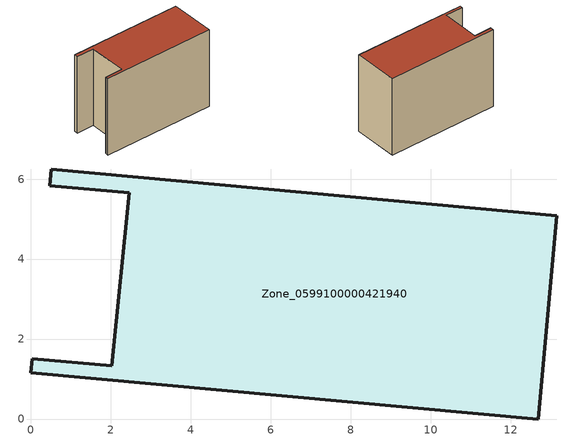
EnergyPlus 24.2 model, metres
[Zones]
Zone_0599100000421940
 floor ground (C_G): 2.46,5.66 0.47,5.83 0.5,6.25 13.15,5.08 12.69,0 0,1.16 0.03,1.51 2.02,1.33 z0
 wall outside (C_F): 13.15,5.08 0.5,6.25 0.47,5.83 2.46,5.66 2.02,1.33 0.03,1.51 0,1.16 12.69,0 13.15,5.08 z0:9.09
 roof outside (C_R): 12.69,0 13.15,5.08 0.5,6.25 0.47,5.83 2.46,5.66 2.02,1.33 0.03,1.51 0,1.16 z9.09
[BUILDING]
Pand.0599100000421940: North Axis=0; Terrain=City; Loads Convergence Tolerance Value=0.04; Temperature Convergence Tolerance Value=0.4; Solar Distribution=FullExterior; Maximum Number of Warmup Days=25; Minimum Number of Warmup Days=1
[Site:Location]
Rotterdam.The.Hague.AP_ZH_NLD Design_Conditions: Latitude=51.96; Longitude=4.45; Time Zone=1; Elevation=-4.5
[SITE:GROUNDTEMPERATURE:BUILDINGSURFACE]
18, 18, 18, 18, 18, 18, 18, 18, 18, 18, 18, 18
[MATERIAL] Thermal Absorptance=0.9; Solar Absorptance=0.7; Visible Absorptance=0.7
Name | Roughness | Thickness | Conductivity | Density | Specific Heat
G.TI.1992-2005 | MediumSmooth | 0.15 | 0.06 | 540 | 1210
F.TI.1992-2005 | Rough | 0.3 | 0.12 | 1920 | 840
R.TI.1992-2005 | MediumRough | 0.2 | 0.08 | 1500 | 1000
[CONSTRUCTION]
C_G: G.TI.1992-2005
C_F: F.TI.1992-2005
C_R: R.TI.1992-2005
[ZONE]
Zone_0599100000421940: Type=1; Multiplier=1; Ceiling Height=Autocalculate; Volume=Autocalculate; Floor Area=autocalculate; Part of Total Floor Area=Yes
[ZONEINFILTRATION:DESIGNFLOWRATE]
Infil_Zone_0599100000421940: Zone or ZoneList or Space or SpaceList=Zone_0599100000421940; Schedule=AlwaysOn; Design Flow Rate Calculation Method=Flow/Area; Flow Rate per Floor Area=0.0015; Constant Term Coefficient=1; Temperature Term Coefficient=0; Velocity Term Coefficient=0; Velocity Squared Term Coefficient=0
[HVACTEMPLATE:ZONE:IDEALLOADSAIRSYSTEM]
Zone_0599100000421940: Maximum Heating Supply Air Temperature=50; Minimum Cooling Supply Air Temperature=13; Maximum Heating Supply Air Humidity Ratio=0.0156; Minimum Cooling Supply Air Humidity Ratio=0.0077; Heating Limit=NoLimit; Cooling Limit=NoLimit; Dehumidification Control Type=ConstantSensibleHeatRatio; Cooling Sensible Heat Ratio=0.7; Dehumidification Setpoint=60; Humidification Control Type=None; Humidification Setpoint=30; Outdoor Air Method=None; Outdoor Air Flow Rate per Person=0.00944; Outdoor Air Flow Rate per Zone Floor Area=0; Outdoor Air Flow Rate per Zone=0; Demand Controlled Ventilation Type=None; Outdoor Air Economizer Type=NoEconomizer; Heat Recovery Type=None; Sensible Heat Recovery Effectiveness=0.7; Latent Heat Recovery Effectiveness=0.65
[ZONECONTROL:THERMOSTAT]
ThermostatControl_Zone_0599100000421940: Zone or ZoneList=Zone_0599100000421940; Control Type Schedule=DualSetpointControlType; Control 1=Thermostat_Zone_0599100000421940; Temperature Difference Between Cutout And Setpoint=0
[THERMOSTATSETPOINT:DUALSETPOINT]
Thermostat_Zone_0599100000421940: Heating Setpoint Temperature Schedule=HeatingSetpoint_Zone_0599100000421940; Cooling Setpoint Temperature Schedule=CoolingSetpoint_Zone_0599100000421940
[SCHEDULE:COMPACT]
HeatingSetpoint_Zone_0599100000421940: Through: 12/31, For: AllDays, Until: 24:00, 21
CoolingSetpoint_Zone_0599100000421940: Through: 12/31, For: AllDays, Until: 24:00, 24
DualSetpointControlType: Through: 12/31, For: AllDays, Until: 24:00, 4
AlwaysOn: Through: 12/31, For: AllDays, Until: 24:00, 1
